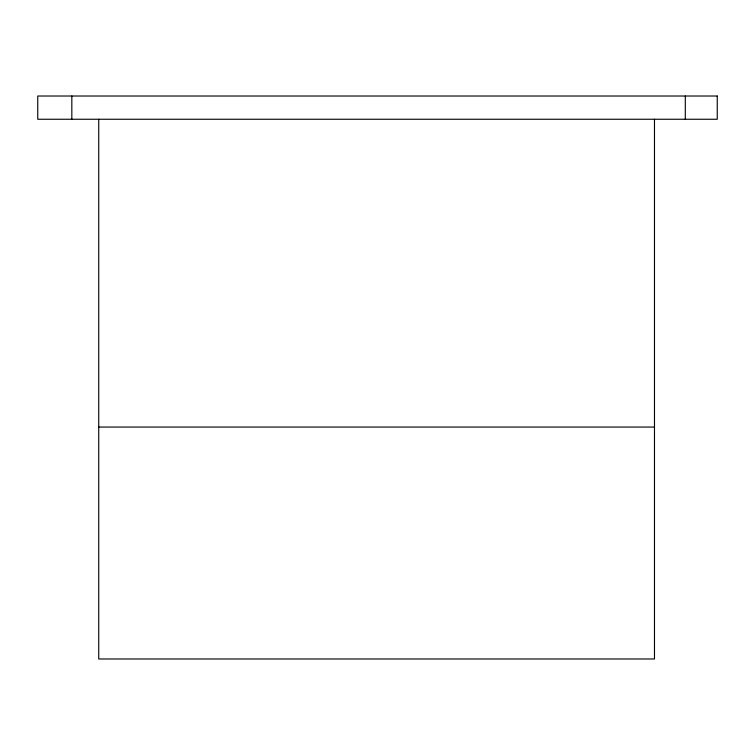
<?xml version="1.0" encoding="UTF-8"?>
<svg xmlns="http://www.w3.org/2000/svg" width="755" height="755" viewBox="0 0 755 755"><rect width="100%" height="100%" fill="white"/><g stroke="black" fill="none" stroke-linecap="round" stroke-linejoin="round"><path stroke-width="1.13" d="M98.735 427.056L654.481 427.056M685.304 96.017L685.304 119.252M654.481 119.252L654.481 658.983L98.735 658.983L98.735 119.252M71.829 96.017L71.829 119.252M717.25 96.017L37.75 96.017L37.75 119.252L717.25 119.252L717.25 96.017"/></g></svg>
